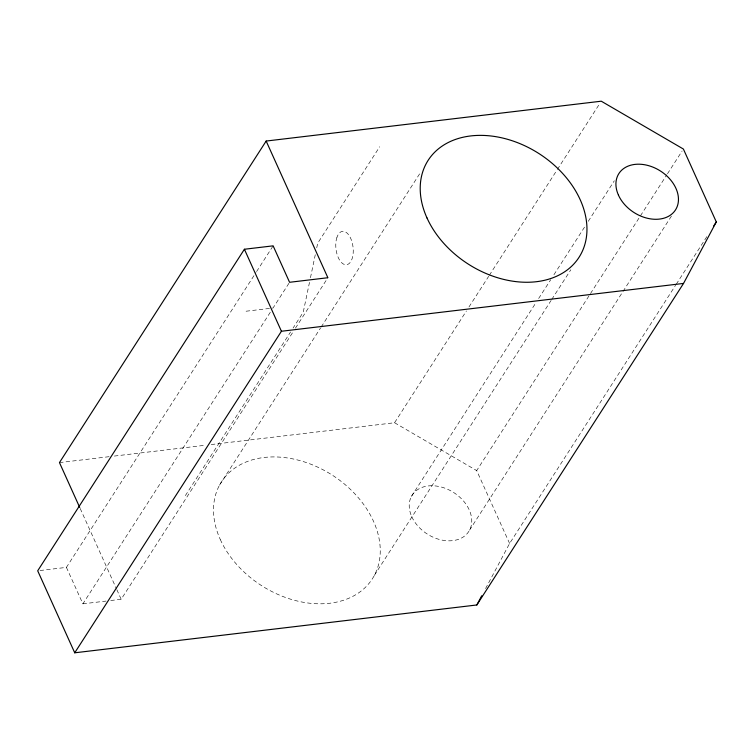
<?xml version="1.0" encoding="UTF-8"?>
<svg xmlns="http://www.w3.org/2000/svg" width="754" height="754" viewBox="0 0 754 754"><rect width="100%" height="100%" fill="white"/><g stroke="black" fill="none" stroke-linecap="round" stroke-linejoin="round"><path stroke-width="0.57" stroke-dasharray="3.77 2.83" d="M309.498 282.335L303.231 312.25L293.089 328.028M310.469 277.726L315.285 254.72M316.737 247.812L317.698 243.212L379.705 146.747M485.576 588.572L509.6 543.474L675.593 285.248M40 570.524L66.418 567.385L255.955 272.552M256.586 271.563L273.127 245.842M66.418 567.385L82.883 603.831L270.498 311.968M288.942 283.278L273.042 308.009L244.324 311.43M185.352 495.632L290.554 331.967M110.734 600.514L121.177 599.27L292.901 332.146M295.436 328.188L327.877 277.726M219.442 485.265L320.563 327.962M321.204 326.972L421.052 171.639M211.243 444.54L394.559 422.74L466.424 310.94M468.969 306.982L488.686 276.313M489.318 275.323L556.735 170.451M557.376 169.462L599.986 103.175M411.448 496.377L536.103 302.458M538.648 298.499L550.731 279.706M553.917 274.758L585.076 226.275M588.252 221.327L614.331 180.772M374.304 575.472L551.117 300.431M551.749 299.442L570.835 269.762M509.6 543.474L476.688 470.581L666.847 174.758M667.488 173.769L682.116 151.017M469.525 530.203L671.767 215.587M676.234 284.258L708.034 234.786M59.462 462.598L109.669 456.622M114.335 456.066L205.408 445.237M82.883 603.831L106.088 601.07M394.559 422.74L476.688 470.581M80.197 508.507L116.352 588.601M116.832 589.666L121.177 599.27M336.944 237.331A16.814 8.577 83.2 0 0 344.484 264.522A16.814 8.577 83.2 0 0 352.099 242.26A16.814 8.577 83.2 0 0 336.944 237.331M220.281 539.478A89.688 65.598 32.7 0 0 363.673 588.94A89.688 65.598 32.7 0 0 306.661 462.683A89.688 65.598 32.7 0 0 220.281 539.478M411.759 516.707A33.628 24.599 32.7 0 0 465.538 535.255A33.628 24.599 32.7 0 0 444.153 487.904A33.628 24.599 32.7 0 0 411.759 516.707"/><path stroke-width="1.13" d="M476.839 604.972L683.539 283.429L716.3 221.93L683.388 149.038L601.258 101.196L266.162 141.055L327.877 277.726L289.583 282.288L273.127 245.842L244.4 249.254L37.7 570.797L74.731 652.804L476.839 604.972L481.749 595.754M266.162 141.055L59.462 462.598L79.717 507.442M74.731 652.804L281.43 331.26L683.539 283.429M713.755 225.889L716.3 221.93M244.4 249.254L281.43 331.26M426.981 217.934A89.688 65.598 32.7 0 0 570.373 267.397A89.688 65.598 32.7 0 0 513.37 141.139A89.688 65.598 32.7 0 0 426.981 217.934M618.459 195.163A33.628 24.599 32.7 0 0 672.238 213.712A33.628 24.599 32.7 0 0 650.862 166.361A33.628 24.599 32.7 0 0 618.459 195.163"/></g></svg>
